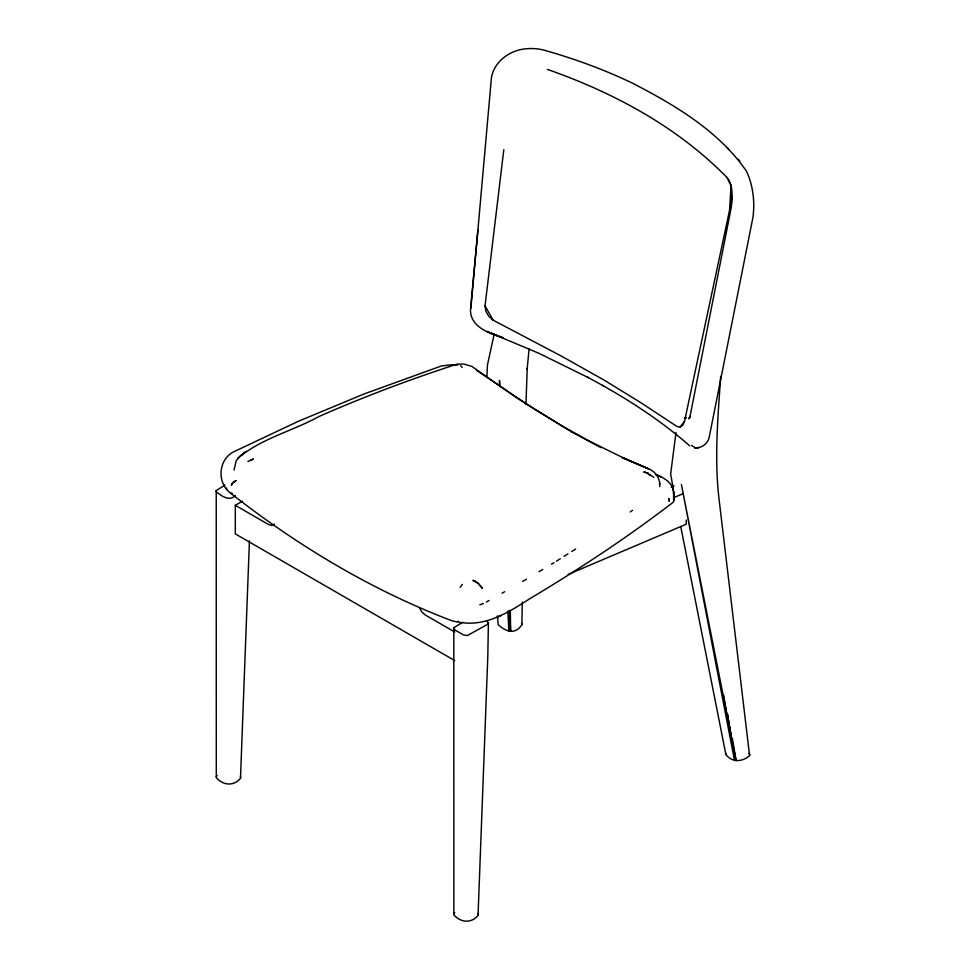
<?xml version="1.0" encoding="UTF-8"?>
<svg xmlns="http://www.w3.org/2000/svg" width="970" height="970" viewBox="0 0 970 970"><rect width="100%" height="100%" fill="white"/><g stroke="black" fill="none" stroke-linecap="round" stroke-linejoin="round"><path stroke-width="1.45" d="M659.806 486.613L659.527 482.963M487.183 621.261L488.407 623.007L487.789 656.957L478.04 915.522C471.032 923.707 460.641 922.591 453.851 914.855L453.802 627.748L462.593 622.231M497.537 615.804L498.156 624.619C505.709 631.64 515.228 635.144 521.872 624.728L522.296 602.103M525.946 404.538L527.219 368.309L527.146 369.23L529.111 348.582M686.287 520.005L686.166 524.236L568.165 574.398M225.028 485.073L216.237 490.59L216.286 777.697C223.076 785.433 233.455 786.549 240.475 778.364L249.435 540.896M732.192 195.952L731.695 204.731M503.818 149.695L485.036 305.841L485.909 311.249L488.747 316.293L493.075 320.149L561.242 356.014L604.358 380.252L639.994 402.138L677.157 426.582L680.188 426.982L682.795 425.078L684.565 421.21L729.573 210.163L731.04 185.561L726.918 177.449C677.496 126.973 613.719 92.586 547.48 69.44M234.037 470.062L236.207 460.701L240.063 456.167M720.686 376.299C717.873 417.949 714.102 459.901 719.328 501.538L749.604 755.666C742.353 762.093 732.107 762.65 725.875 754.527L680.734 526.528M588.438 377.669L539.296 353.492L486.904 331.4L503.09 337.754C489.583 333.838 469.359 326.526 470.547 308.884L477.883 230.217L470.862 308.411M477.774 231.563L491.414 77.818C493.863 62.917 507.177 52.295 521.448 49.421C529.014 48.027 536.859 48.257 544.303 50.222C574.422 58.758 603.946 69.488 632.185 83.02C674.841 104.99 719.037 131.192 746.621 171.447C753.108 185.791 755.036 202.039 752.914 217.595L709.531 435.603C708.827 443.035 701.904 448.564 694.544 447.837L698.473 447.643L695.963 447.813M725.875 754.527L726.009 753.447M675.993 432.45L670.67 473.918L673.107 488.031M729.573 210.163C731.95 199.335 734.435 187.016 726.918 177.449M494.154 334.165L487.425 365.156L486.94 376.675M488.407 623.007L487.328 624.474L467.346 635.568L463.502 634.926L454.918 629.966L453.802 627.748M462.35 584.425L460.18 587.286M680.188 426.982L684.565 421.21M216.237 776.521L217.207 775.515M453.802 913.679L454.772 912.673M463.308 622.813C488.043 625.601 509.99 611.415 529.802 598.708C579.429 569.038 627.82 537.15 673.653 501.878L673.556 491.45L672.646 488.431M237.735 458.301C261.063 438.549 292.746 430.995 319.251 416.397C364.283 396.621 410.358 379.246 457.161 364.126L463.878 364.041L471.869 366.393L516.537 397.712L561.812 425.818L589.627 441.253L619.393 455.961L648.481 468.825L622.17 457.646L650.155 469.468C655.732 472.293 659.503 478.052 659.842 484.321M689.488 418.118L688.554 418.797L690.288 416.082L689.743 417.779L731.525 206.137M630.185 511.954L632.525 510.281M556.453 561.145L560.296 558.732M564.128 556.307L567.959 553.894M571.791 551.481L575.634 549.056M539.041 571.718L542.763 569.463M551.457 564.213L553.943 562.709M522.66 581.406L526.48 579.187M235.431 495.597C229.308 501.732 221.475 496.022 216.286 491.778L216.237 490.59M454.651 660.534L235.31 533.9L235.31 505.321L242.548 501.138M486.406 601.982L489.025 600.515M502.096 593.203L504.703 591.736M274.462 524.115L271.952 525.449L268.52 524.491L235.31 505.321M250.636 460.411L253.364 459.004L247.883 461.538M496.458 617.599L501.163 615.38M671.288 487.146L674.077 485.958M673.713 497.658L683.438 493.524M479.847 604.831L483.351 603.51M457.67 365.023L451.62 364.756L441.277 366.005L364.126 393.941L298.542 421.21L235.455 450.989C218.492 457.828 216.043 482.248 230.508 493.112C297.863 545.892 371.934 590.427 452.093 620.836L457.731 622.085M661.249 476.973L655.441 474.354C662.752 477.385 671.398 481.399 673.107 489.971L672.804 489.013M660.946 476.876L661.685 477.143M570.978 431.565L600.951 447.655M587.274 377.039L603.716 386.036M476.391 370.237L532.348 407.909L571.512 431.795M457.925 621.309L461.756 623.528M454.736 632.003L425.369 615.041L421.926 612.046L419.416 607.802M602.479 385.357C633.386 402.744 663.068 422.52 689.791 445.885M653.841 477.337L648.045 473.796L650.13 475.154M691.61 445.448L694.387 447.182M749.034 753.387L749.992 754.89M727.306 147.925L728.87 149.55M738.194 159.225L739.795 160.899M460.677 365.654L462.169 367.46M226.01 487.874L227.004 489.377M485.036 305.841L493.075 320.149M477.955 913.776L478.295 914.649M240.39 776.618L240.73 777.491M673.738 497.246L674.15 499.453M521.581 623.467L521.872 624.728M732.35 738.437L736.121 760.747L681.389 484.503L734.448 760.153L723.571 694.665M727.415 714.308L735.212 760.504L727.536 714.162M728.87 180.081L728.979 181.511M509.674 610.336L510.62 631.506L510.353 611.84M508.013 611.27L508.741 630.876L508.644 611.258M669.348 501.247L668.694 498.592L669.348 501.247M232.048 483.569L231.369 485.255L232.885 482.793L232.048 483.569M234.037 481.738L233.588 482.454L236.183 480.502L234.037 481.738M244.222 452.687L240.378 455.948L245.871 451.705L244.222 452.687M686.384 417.633L684.529 418.312L686.384 417.633M232.06 493.5L231.345 493.209L232 493.524M645.426 472.39L643.74 471.929L648.324 473.348L645.426 472.39M474.73 580.969L472.875 580.327L478.659 583.722L482.417 588.378L477.507 582.74L474.73 580.969M673.616 492.178L673.556 491.45L674.15 500.023L673.616 492.178M499.744 386.496L499.477 380.446L499.708 386.472"/></g></svg>
